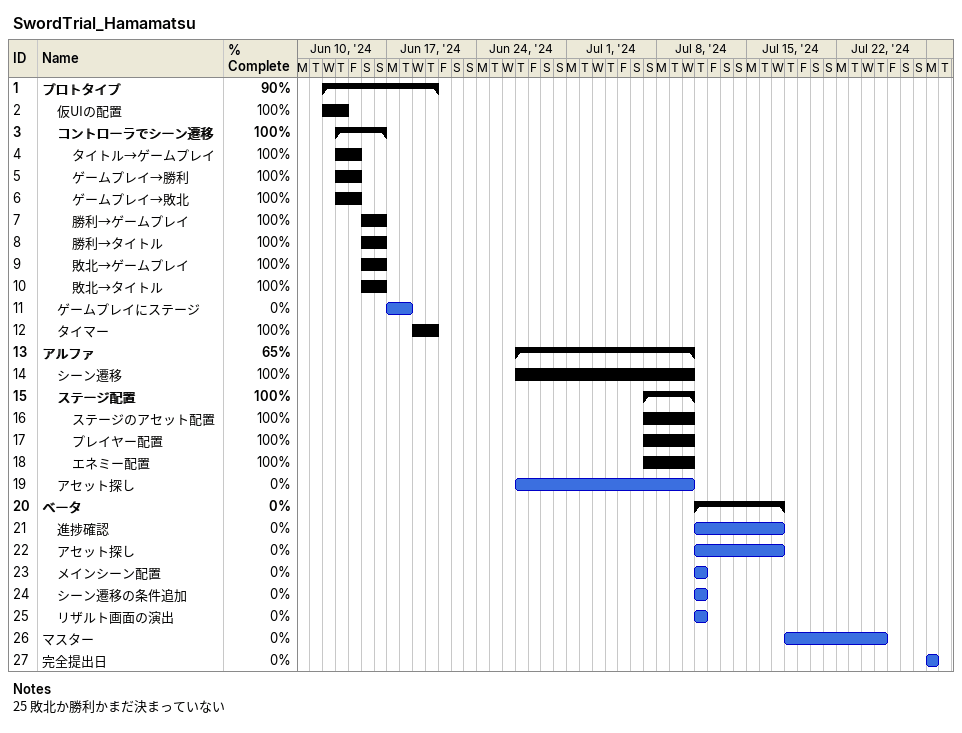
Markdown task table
SwordTrial_Hamamatsu

| ID | Level | Task | Start | Finish | % complete |
|---|---|---|---|---|---|
| 1 | 1 | **プロトタイプ** | 2024-06-12 | 2024-06-20 | 90 |
| 2 | 2 | 仮UIの配置 | 2024-06-12 | 2024-06-13 | 100 |
| 3 | 2 | **コントローラでシーン遷移** | 2024-06-13 | 2024-06-16 | 100 |
| 4 | 3 | タイトル→ゲームプレイ | 2024-06-13 | 2024-06-14 | 100 |
| 5 | 3 | ゲームプレイ→勝利 | 2024-06-13 | 2024-06-14 | 100 |
| 6 | 3 | ゲームプレイ→敗北 | 2024-06-13 | 2024-06-14 | 100 |
| 7 | 3 | 勝利→ゲームプレイ | 2024-06-15 | 2024-06-16 | 100 |
| 8 | 3 | 勝利→タイトル | 2024-06-15 | 2024-06-16 | 100 |
| 9 | 3 | 敗北→ゲームプレイ | 2024-06-15 | 2024-06-16 | 100 |
| 10 | 3 | 敗北→タイトル | 2024-06-15 | 2024-06-16 | 100 |
| 11 | 2 | ゲームプレイにステージ | 2024-06-17 | 2024-06-18 | 0 |
| 12 | 2 | タイマー | 2024-06-19 | 2024-06-20 | 100 |
| 13 | 1 | **アルファ** | 2024-06-27 | 2024-07-10 | 65 |
| 14 | 2 | シーン遷移 | 2024-06-27 | 2024-07-10 | 100 |
| 15 | 2 | **ステージ配置** | 2024-07-07 | 2024-07-10 | 100 |
| 16 | 3 | ステージのアセット配置 | 2024-07-07 | 2024-07-10 | 100 |
| 17 | 3 | プレイヤー配置 | 2024-07-07 | 2024-07-10 | 100 |
| 18 | 3 | エネミー配置 | 2024-07-07 | 2024-07-10 | 100 |
| 19 | 2 | アセット探し | 2024-06-27 | 2024-07-10 | 0 |
| 20 | 1 | **ベータ** | 2024-07-11 | 2024-07-17 | 0 |
| 21 | 2 | 進捗確認 | 2024-07-11 | 2024-07-17 | 0 |
| 22 | 2 | アセット探し | 2024-07-11 | 2024-07-17 | 0 |
| 23 | 2 | メインシーン配置 | 2024-07-11 | 2024-07-11 | 0 |
| 24 | 2 | シーン遷移の条件追加 | 2024-07-11 | 2024-07-11 | 0 |
| 25 | 2 | リザルト画面の演出 | 2024-07-11 | 2024-07-11 | 0 |
| 26 | 1 | マスター | 2024-07-18 | 2024-07-25 | 0 |
| 27 | 1 | 完全提出日 | 2024-07-29 | 2024-07-29 | 0 |

Notes
- 25: 敗北か勝利かまだ決まっていない
